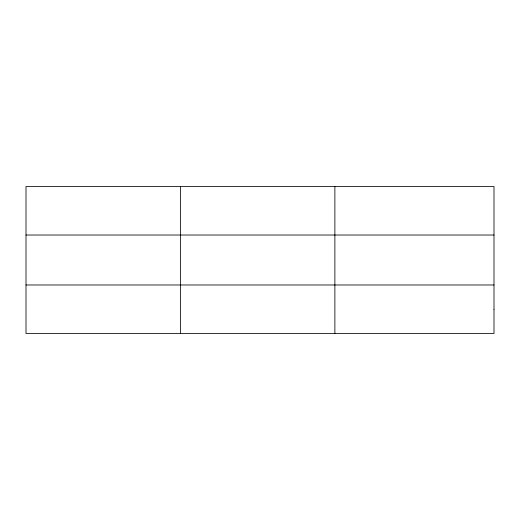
<?xml version="1.0" encoding="UTF-8"?>
<svg xmlns="http://www.w3.org/2000/svg" width="520" height="520" viewBox="0 0 520 520"><rect width="100%" height="100%" fill="white"/><g stroke="black" fill="none" stroke-linecap="round" stroke-linejoin="round"><path stroke-width="0.78" d="M180.44 186.524L180.44 333.476M334.88 186.524L334.88 333.476M26 235.02L494 235.02M26 284.98L494 284.98M494 309.231L494 333.476L26 333.476L26 186.524L494 186.524L494 309.231"/></g></svg>
